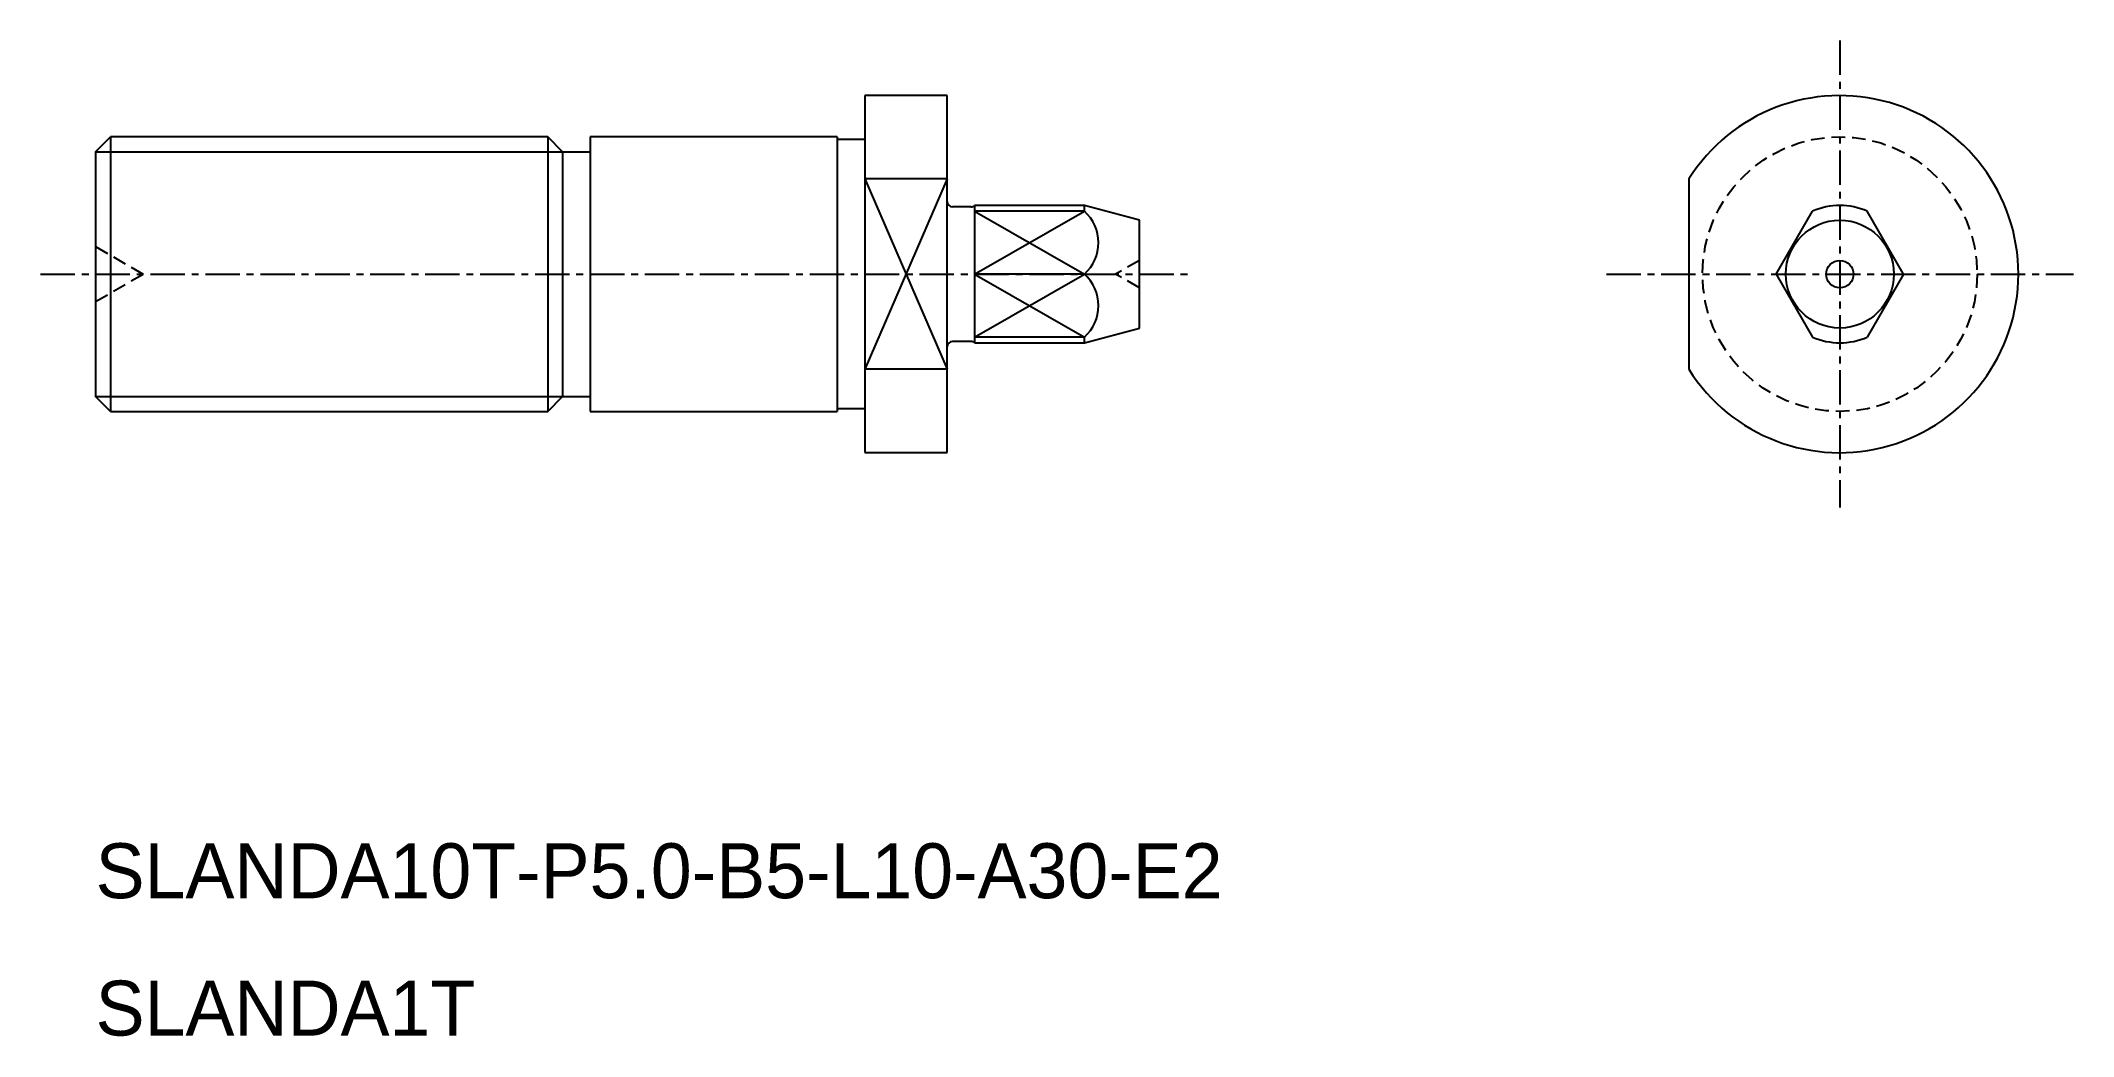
# Model space of a CAD drawing. Extents: x -1537.8 to -1463.8, y -181.3 to -145.
import ezdxf

# ---------------------------------------------------------------- set-up
doc = ezdxf.new("R2010")
doc.units = 0
doc.linetypes.add('CENTER', pattern=[2, 1.25, -0.25, 0.25, -0.25])
doc.linetypes.add('DASHED', pattern=[0.75, 0.5, -0.25])
doc.layers.get('0').update_dxf_attribs({"linetype": 'CONTINUOUS'})
doc.layers.add('CENTER', color=1, linetype='CENTER')

msp = doc.modelspace()

# ---------------------------------------------------------------- linework, layer by layer
at = {"color": 7, "linetype": 'CONTINUOUS'}
for p, q in [((-1504.786, -147.029), (-1507.786, -147.029)), ((-1507.786, -147.029), (-1507.786, -160.029)), ((-1504.786, -160.029), (-1504.786, -147.029)), ((-1535.786, -149.071), (-1535.244, -148.529)), ((-1535.244, -148.529), (-1535.244, -158.529)), ((-1519.327, -148.529), (-1535.244, -148.529)), ((-1519.327, -148.529), (-1519.327, -158.529)), ((-1518.786, -149.071), (-1519.327, -148.529)), ((-1508.786, -148.529), (-1517.786, -148.529)), ((-1517.786, -148.529), (-1517.786, -158.529)), ((-1508.786, -148.529), (-1508.786, -158.529)), ((-1507.786, -148.629), (-1508.786, -148.629)), ((-1535.786, -149.071), (-1535.786, -157.988)), ((-1518.786, -149.071), (-1517.786, -149.071)), ((-1518.786, -149.071), (-1518.786, -157.988)), ((-1503.918, -151.079), (-1504.586, -151.079)), ((-1499.786, -151.029), (-1503.786, -151.029)), ((-1503.786, -151.029), (-1503.786, -156.029)), ((-1499.786, -151.238), (-1499.786, -151.029)), ((-1497.786, -151.565), (-1499.786, -151.029)), ((-1497.786, -155.493), (-1497.786, -151.565)), ((-1474.609, -153.529), (-1473.286, -151.238)), ((-1469.963, -153.529), (-1471.286, -151.238)), ((-1474.609, -153.529), (-1473.286, -155.82)), ((-1469.963, -153.529), (-1471.286, -155.82)), ((-1503.918, -155.979), (-1504.586, -155.979)), ((-1503.786, -156.029), (-1499.786, -156.029)), ((-1499.786, -156.029), (-1497.786, -155.493)), ((-1499.786, -156.029), (-1499.786, -155.82)), ((-1535.244, -158.529), (-1535.786, -157.988)), ((-1519.327, -158.529), (-1518.786, -157.988)), ((-1518.786, -157.988), (-1517.786, -157.988)), ((-1535.244, -158.529), (-1519.327, -158.529)), ((-1517.786, -158.529), (-1508.786, -158.529)), ((-1507.786, -158.429), (-1508.786, -158.429)), ((-1507.786, -160.029), (-1504.786, -160.029))]:
    msp.add_line(p, q, dxfattribs=at)
at = {"color": 3, "linetype": 'CONTINUOUS'}
for p, q in [((-1535.786, -149.071), (-1518.786, -149.071)), ((-1504.786, -150.065), (-1507.786, -156.993)), ((-1507.786, -150.065), (-1504.786, -156.993)), ((-1503.786, -153.529), (-1499.786, -151.238)), ((-1503.786, -151.238), (-1499.786, -153.529)), ((-1503.786, -155.82), (-1499.786, -153.529)), ((-1503.786, -153.529), (-1499.786, -155.82)), ((-1535.786, -157.988), (-1518.786, -157.988))]:
    msp.add_line(p, q, dxfattribs=at)
for p, q in [((-1504.786, -150.065), (-1507.786, -150.065)), ((-1477.786, -150.065), (-1477.786, -156.993)), ((-1499.786, -151.238), (-1503.786, -151.238)), ((-1499.786, -153.529), (-1503.786, -153.529)), ((-1499.786, -155.82), (-1503.786, -155.82)), ((-1504.786, -156.993), (-1507.786, -156.993))]:
    msp.add_line(p, q)
at = {"color": 3, "linetype": 'DASHED'}
for p, q in [((-1535.786, -152.529), (-1534.054, -153.529)), ((-1497.786, -153.029), (-1498.652, -153.529)), ((-1535.786, -154.529), (-1534.054, -153.529)), ((-1497.786, -154.029), (-1498.652, -153.529))]:
    msp.add_line(p, q, dxfattribs=at)
msp.add_circle((-1472.286, -153.529), 5, dxfattribs=at)
at = {"color": 7, "linetype": 'CONTINUOUS'}
for radius in [1.964, 0.5]:
    msp.add_circle((-1472.286, -153.529), radius, dxfattribs=at)
for centre, radius, start, end in [((-1472.286, -153.529), 6.5, 212.20423, 147.79577), ((-1504.586, -150.879), 0.2, 180, 270), ((-1503.918, -150.879), 0.2, 270, 311.40962), ((-1472.286, -153.529), 2.5, 66.42182, 113.57818), ((-1504.586, -156.179), 0.2, 90, 180), ((-1503.918, -156.179), 0.2, 48.59038, 90), ((-1472.286, -153.529), 2.5, 246.42182, 293.57818)]:
    msp.add_arc(centre, radius, start, end, dxfattribs=at)
for centre in [(-1500.823, -152.383), (-1500.823, -154.675)]:
    msp.add_arc(centre, 1.545, 312.14927, 47.85073)
at = {"layer": 'CENTER', "color": 1, "linetype": 'CENTER'}
for p, q in [((-1472.286, -145.029), (-1472.286, -162.029)), ((-1537.786, -153.529), (-1495.786, -153.529)), ((-1480.786, -153.529), (-1463.786, -153.529))]:
    msp.add_line(p, q, dxfattribs=at)

# ---------------------------------------------------------------- texts
at = {"color": 7, "linetype": 'CONTINUOUS'}
for s, p in [('SLANDA10T-P5.0-B5-L10-A30-E2', (-1535.786, -176.25)), ('SLANDA1T', (-1535.786, -181.25))]:
    msp.add_text(s, height=2, dxfattribs=at).set_placement(p)

doc.saveas('drawing.dxf')
